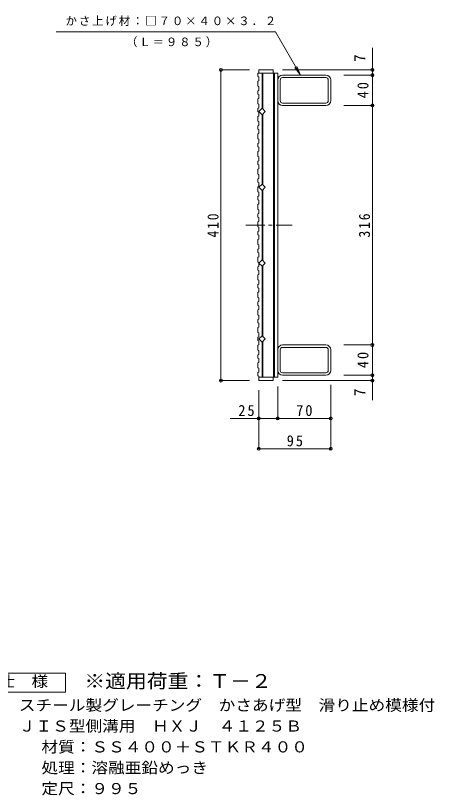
# Model space of a CAD drawing. Units: millimetres, scale not verified. Extents: x -750 to 809, y -686 to 593.
# Drawn here: x 256 to 809, y -513 to 516 of the extents above; entities that cross this region are included whole.
import ezdxf
from ezdxf.enums import TextEntityAlignment as Align

# ---------------------------------------------------------------- set-up
doc = ezdxf.new("R2010")
doc.units = ezdxf.units.MM
doc.header["$LTSCALE"] = 5
doc.header["$PDMODE"] = 32
doc.header["$PDSIZE"] = 4
doc.linetypes.add('CHAIN1', pattern=[8, 5, -1, 1, -1])
for name, color, linetype, lineweight in [('B-1', 2, 'Continuous', 9), ('B-2', 3, 'Continuous', 9), ('B-4', 7, 'Continuous', 9), ('B-A', 3, 'Continuous', 9), ('F-4_F-4ﾚｲﾔ', 2, 'Continuous', 9)]:
    doc.layers.add(name, color=color, linetype=linetype, lineweight=lineweight)
doc.layers.add('F-5_F-5ﾚｲﾔ', color=2, linetype='Continuous')
doc.styles.add('ＭＳ ゴシック', font='')
doc.styles.get('ＭＳ ゴシック').set_extended_font_data('MS Gothic')

msp = doc.modelspace()

# ---------------------------------------------------------------- linework, layer by layer
at = {"layer": 'B-1'}
for p, q in [((665.532, 437.374), (608.332, 437.374)), ((665.532, 434.174), (608.332, 434.174)), ((601.932, 430.975), (601.932, 403.775)), ((605.132, 403.775), (605.132, 430.974)), ((668.732, 403.775), (668.732, 430.974)), ((671.932, 403.775), (671.932, 430.975)), ((608.332, 400.574), (665.532, 400.574)), ((665.532, 397.374), (608.332, 397.374)), ((601.932, 74.974), (601.932, 47.774)), ((605.132, 74.974), (605.132, 47.775)), ((665.532, 81.375), (608.332, 81.375)), ((608.332, 78.175), (665.532, 78.175)), ((668.732, 74.974), (668.732, 47.775)), ((671.932, 74.974), (671.932, 47.774)), ((665.532, 44.575), (608.332, 44.575)), ((665.532, 41.375), (608.332, 41.375))]:
    msp.add_line(p, q, dxfattribs=at)
for centre, radius, start, end in [((608.332, 430.975), 6.4, 90, 180), ((608.332, 430.974), 3.2, 90, 180), ((665.532, 430.975), 6.4, 0, 90), ((665.532, 430.974), 3.2, 0, 90), ((608.332, 403.775), 6.4, 180, 270), ((608.332, 403.775), 3.2, 180, 270), ((665.532, 403.775), 6.4, 270, 0), ((665.532, 403.775), 3.2, 270, 0), ((608.332, 74.974), 6.4, 90, 180), ((608.332, 74.974), 3.2, 90, 180), ((665.532, 74.974), 6.4, 0, 90), ((665.532, 74.974), 3.2, 0, 90), ((608.332, 47.774), 6.4, 180, 270), ((608.332, 47.775), 3.2, 180, 270), ((665.532, 47.775), 3.2, 270, 0), ((665.532, 47.774), 6.4, 270, 0)]:
    msp.add_arc(centre, radius, start, end, dxfattribs=at)
at = {"layer": 'B-2'}
for p, q in [((576.932, 444.374), (595.932, 444.374)), ((595.932, 439.874), (595.932, 444.374)), ((575.432, 439.874), (601.932, 439.874)), ((581.432, 439.874), (581.432, 393.36)), ((582.432, 439.874), (582.432, 392.359)), ((596.432, 439.874), (596.432, 289.375)), ((597.432, 439.874), (597.432, 289.375)), ((601.932, 439.874), (601.932, 289.375)), ((581.432, 385.389), (581.432, 293.359)), ((582.432, 386.389), (582.432, 292.36)), ((585.418, 289.374), (581.175, 285.132)), ((596.432, 38.875), (596.432, 289.375)), ((597.432, 38.875), (597.432, 289.375)), ((601.932, 38.875), (601.932, 289.375)), ((581.432, 193.36), (581.432, 285.39)), ((582.432, 192.36), (582.432, 286.389)), ((581.432, 93.36), (581.432, 185.39)), ((582.432, 92.36), (582.432, 186.389)), ((581.432, 38.875), (581.432, 85.389)), ((582.432, 38.875), (582.432, 86.389)), ((576.932, 38.875), (601.932, 38.875)), ((576.932, 38.875), (576.932, 34.375)), ((576.932, 34.375), (595.932, 34.375)), ((595.932, 38.875), (595.932, 34.375))]:
    msp.add_line(p, q, dxfattribs=at)
at = {"layer": 'B-2', "linetype": 'CHAIN1'}
msp.add_line((559.709, 239.374), (621.064, 239.374), dxfattribs=at)
at = {"layer": 'B-2'}
for points in [[(585.418, 389.374), (581.175, 385.132), (576.932, 389.374), (581.175, 393.617)], [(585.418, 189.375), (581.175, 193.617), (576.932, 189.375), (581.175, 185.132)], [(585.418, 89.375), (581.175, 93.617), (576.932, 89.375), (581.175, 85.132)]]:
    msp.add_lwpolyline(points, close=True, dxfattribs=at)
msp.add_lwpolyline([(581.175, 285.132), (576.932, 289.374), (581.175, 293.617), (585.418, 289.374)], dxfattribs=at)
at = {"layer": 'B-4'}
for p, q in [((309.136, 494.374), (599.023, 494.374)), ((631.932, 437.374), (599.023, 494.374)), ((726.932, 8.674), (726.932, 473.589)), ((564.432, 444.374), (525.432, 444.374)), ((526.932, 34.375), (526.932, 444.374)), ((608.432, 444.374), (728.432, 444.374)), ((631.932, 437.374), (624.323, 447.291)), ((631.932, 437.374), (627.149, 448.923)), ((689.432, 437.374), (728.432, 437.374)), ((689.432, 397.374), (728.432, 397.374)), ((689.432, 81.375), (728.432, 81.375)), ((689.432, 41.375), (728.432, 41.375)), ((564.432, 34.375), (525.432, 34.375)), ((608.432, 34.375), (728.432, 34.375)), ((576.932, 21.875), (576.932, -55.625)), ((601.932, 26.375), (601.932, -17.125)), ((671.932, 28.875), (671.932, -57.125)), ((539.304, -15.625), (671.932, -15.625)), ((576.932, -55.625), (671.932, -55.625))]:
    msp.add_line(p, q, dxfattribs=at)
for p in [(526.932, 444.374), (726.932, 444.374), (726.932, 437.374), (726.932, 397.374), (726.932, 81.375), (726.932, 41.375), (526.932, 34.375), (726.932, 34.375), (576.932, -15.625), (601.932, -15.625), (671.932, -15.625), (576.932, -55.625), (671.932, -55.625)]:
    msp.add_point(p, dxfattribs=at)
at = {"layer": 'B-A'}
for p, q in [((576.932, 444.374), (576.932, 439.874)), ((575.432, 439.874), (575.432, 435.586)), ((575.432, 429.45), (576.932, 429.961)), ((576.932, 422.392), (576.932, 417.278)), ((575.432, 416.767), (576.932, 417.278)), ((575.432, 406.224), (576.932, 406.735)), ((575.432, 393.541), (576.932, 394.052)), ((576.932, 399.165), (576.932, 394.052)), ((575.432, 382.997), (576.932, 383.509)), ((576.932, 388.622), (576.932, 383.509)), ((575.432, 370.314), (576.932, 370.826)), ((576.932, 375.939), (576.932, 370.826)), ((575.432, 359.771), (576.932, 360.282)), ((576.932, 365.395), (576.932, 360.282)), ((576.932, 352.712), (576.932, 347.599)), ((575.432, 347.088), (576.932, 347.599)), ((576.932, 342.169), (576.932, 337.056)), ((575.432, 336.544), (576.932, 337.056)), ((576.932, 329.486), (576.932, 324.373)), ((575.432, 323.861), (576.932, 324.373)), ((575.432, 313.318), (576.932, 313.83)), ((576.932, 318.943), (576.932, 313.83)), ((575.432, 300.635), (576.932, 301.146)), ((576.932, 306.259), (576.932, 301.146)), ((575.432, 290.092), (576.932, 290.603)), ((576.932, 295.716), (576.932, 290.603)), ((575.432, 277.408), (576.932, 277.92)), ((576.932, 283.033), (576.932, 277.92)), ((576.932, 272.49), (576.932, 267.377)), ((575.432, 266.865), (576.932, 267.377)), ((576.932, 259.807), (576.932, 254.693)), ((575.432, 254.182), (576.932, 254.693)), ((576.932, 249.263), (576.932, 244.15)), ((575.432, 243.639), (576.932, 244.15)), ((575.432, 230.956), (576.932, 231.467)), ((576.932, 236.58), (576.932, 231.467)), ((575.432, 220.412), (576.932, 220.924)), ((576.932, 226.037), (576.932, 220.924)), ((575.432, 207.729), (576.932, 208.241)), ((576.932, 213.354), (576.932, 208.241)), ((575.432, 197.186), (576.932, 197.697)), ((576.932, 202.81), (576.932, 197.697)), ((576.932, 190.127), (576.932, 185.014)), ((575.432, 184.503), (576.932, 185.014)), ((576.932, 179.584), (576.932, 174.471)), ((575.432, 173.959), (576.932, 174.471)), ((576.932, 166.901), (576.932, 161.788)), ((575.432, 161.276), (576.932, 161.788)), ((576.932, 156.358), (576.932, 151.244)), ((575.432, 150.733), (576.932, 151.244)), ((575.432, 138.05), (576.932, 138.561)), ((576.932, 143.674), (576.932, 138.561)), ((575.432, 127.507), (576.932, 128.018)), ((576.932, 133.131), (576.932, 128.018)), ((575.432, 114.823), (576.932, 115.335)), ((576.932, 120.448), (576.932, 115.335)), ((575.432, 104.28), (576.932, 104.792)), ((576.932, 109.905), (576.932, 104.792)), ((576.932, 97.222), (576.932, 92.108)), ((575.432, 91.597), (576.932, 92.108)), ((576.932, 86.678), (576.932, 81.565)), ((575.432, 81.054), (576.932, 81.565)), ((576.932, 73.995), (576.932, 68.882)), ((575.432, 68.371), (576.932, 68.882)), ((576.932, 63.452), (576.932, 58.339)), ((575.432, 57.827), (576.932, 58.339)), ((575.432, 45.144), (576.932, 45.655)), ((576.932, 50.769), (576.932, 45.655)), ((576.932, 40.225), (576.932, 35.112))]:
    msp.add_line(p, q, dxfattribs=at)
for points in [[(575.432, 435.586), (576.932, 435.075), (576.932, 429.961)], [(575.432, 429.45), (575.432, 422.903), (576.932, 422.392)], [(575.432, 416.767), (575.432, 412.36), (576.932, 411.848), (576.932, 406.735)], [(575.432, 406.224), (575.432, 399.676), (576.932, 399.165)], [(575.432, 393.541), (575.432, 389.133), (576.932, 388.622)], [(575.432, 382.997), (575.432, 376.45), (576.932, 375.939)], [(575.432, 370.314), (575.432, 365.907), (576.932, 365.395)], [(575.432, 359.771), (575.432, 353.224), (576.932, 352.712)], [(575.432, 347.088), (575.432, 342.68), (576.932, 342.169)], [(575.432, 336.544), (575.432, 329.997), (576.932, 329.486)], [(575.432, 323.861), (575.432, 319.454), (576.932, 318.943)], [(575.432, 313.318), (575.432, 306.771), (576.932, 306.259)], [(575.432, 300.635), (575.432, 296.228), (576.932, 295.716)], [(575.432, 290.092), (575.432, 283.544), (576.932, 283.033)], [(575.432, 277.408), (575.432, 273.001), (576.932, 272.49)], [(575.432, 266.865), (575.432, 260.318), (576.932, 259.807)], [(575.432, 254.182), (575.432, 249.775), (576.932, 249.263)], [(575.432, 243.639), (575.432, 237.091), (576.932, 236.58)], [(575.432, 230.956), (575.432, 226.548), (576.932, 226.037)], [(575.432, 220.412), (575.432, 213.865), (576.932, 213.354)], [(575.432, 207.729), (575.432, 203.322), (576.932, 202.81)], [(575.432, 197.186), (575.432, 190.639), (576.932, 190.127)], [(575.432, 184.503), (575.432, 180.095), (576.932, 179.584)], [(575.432, 173.959), (575.432, 167.412), (576.932, 166.901)], [(575.432, 161.276), (575.432, 156.869), (576.932, 156.358)], [(575.432, 150.733), (575.432, 144.186), (576.932, 143.674)], [(575.432, 138.05), (575.432, 133.642), (576.932, 133.131)], [(575.432, 127.507), (575.432, 120.959), (576.932, 120.448)], [(575.432, 114.823), (575.432, 110.416), (576.932, 109.905)], [(575.432, 104.28), (575.432, 97.733), (576.932, 97.222)], [(575.432, 91.597), (575.432, 87.19), (576.932, 86.678)], [(575.432, 81.054), (575.432, 74.506), (576.932, 73.995)], [(575.432, 68.371), (575.432, 63.963), (576.932, 63.452)], [(575.432, 57.827), (575.432, 51.28), (576.932, 50.769)], [(575.432, 45.144), (575.432, 40.737), (576.932, 40.225)]]:
    msp.add_lwpolyline(points, dxfattribs=at)
at = {"layer": 'F-4_F-4ﾚｲﾔ'}
msp.add_lwpolyline([(208.941, -376.769), (208.941, -351.769), (321.441, -351.769), (321.441, -376.769)], close=True, dxfattribs=at)

# ---------------------------------------------------------------- texts
at = {"layer": 'B-4', "color": 2, "style": 'ＭＳ ゴシック'}
for p in [(721.932, 454.806), (721.932, 13.8)]:
    msp.add_text('7', height=14.66, rotation=90, dxfattribs=at).set_placement(p, align=Align.BOTTOM_LEFT)
at = {"layer": 'B-4', "char_height": 11, "attachment_point": 7, "style": 'ＭＳ ゴシック'}
for s, insert in [('\\T1.17;かさ上げ材：□７０×４０×３．２', (321.721, 502.179)), ('\\T1.17;（Ｌ＝９８５）', (401.566, 474.176))]:
    msp.add_mtext(s, dxfattribs=dict(at, insert=insert))
at = {"layer": 'B-4', "color": 2, "char_height": 14.66, "attachment_point": 7, "rotation": 90, "style": 'ＭＳ ゴシック'}
for s, insert in [('\\T1.27;\\W0.95;40', (721.932, 406.749)), ('\\T1.27;\\W0.9;410', (523.932, 223.125)), ('\\T1.27;\\W0.9;316', (723.932, 223.125)), ('\\T1.27;\\W0.95;40', (721.932, 50.75))]:
    msp.add_mtext(s, dxfattribs=dict(at, insert=insert))
at = {"layer": 'B-4', "color": 2, "char_height": 14.66, "attachment_point": 7, "style": 'ＭＳ ゴシック'}
for s, insert in [('\\T1.27;\\W0.95;25', (549.849, -12.625)), ('\\T1.27;\\W0.95;70', (626.307, -12.625)), ('\\T1.27;\\W0.95;95', (613.807, -52.625))]:
    msp.add_mtext(s, dxfattribs=dict(at, insert=insert))
at = {"layer": 'F-4_F-4ﾚｲﾔ', "style": 'ＭＳ ゴシック', "width": 1.1}
for s, p in [('仕\u3000様', (232.692, -374.269)), ('スチール製グレーチング\u3000かさあげ型\u3000滑り止め模様付', (259.986, -405.729)), ('ＪＩＳ型側溝用\u3000ＨＸＪ\u3000４１２５Ｂ', (259.986, -433.23)), ('材質：ＳＳ４００＋ＳＴＫＲ４００', (289.842, -460.728)), ('処理：溶融亜鉛めっき', (289.842, -488.229)), ('定尺：９９５', (289.842, -515.729))]:
    msp.add_text(s, height=14.66, dxfattribs=at).set_placement(p, align=Align.BOTTOM_LEFT)
at = {"layer": 'F-5_F-5ﾚｲﾔ', "color": 3, "style": 'ＭＳ ゴシック', "width": 1.1}
msp.add_text('※適用荷重：Ｔ－２', height=18.33, dxfattribs=at).set_placement((346.441, -376.769), align=Align.BOTTOM_LEFT)

doc.saveas('drawing.dxf')
